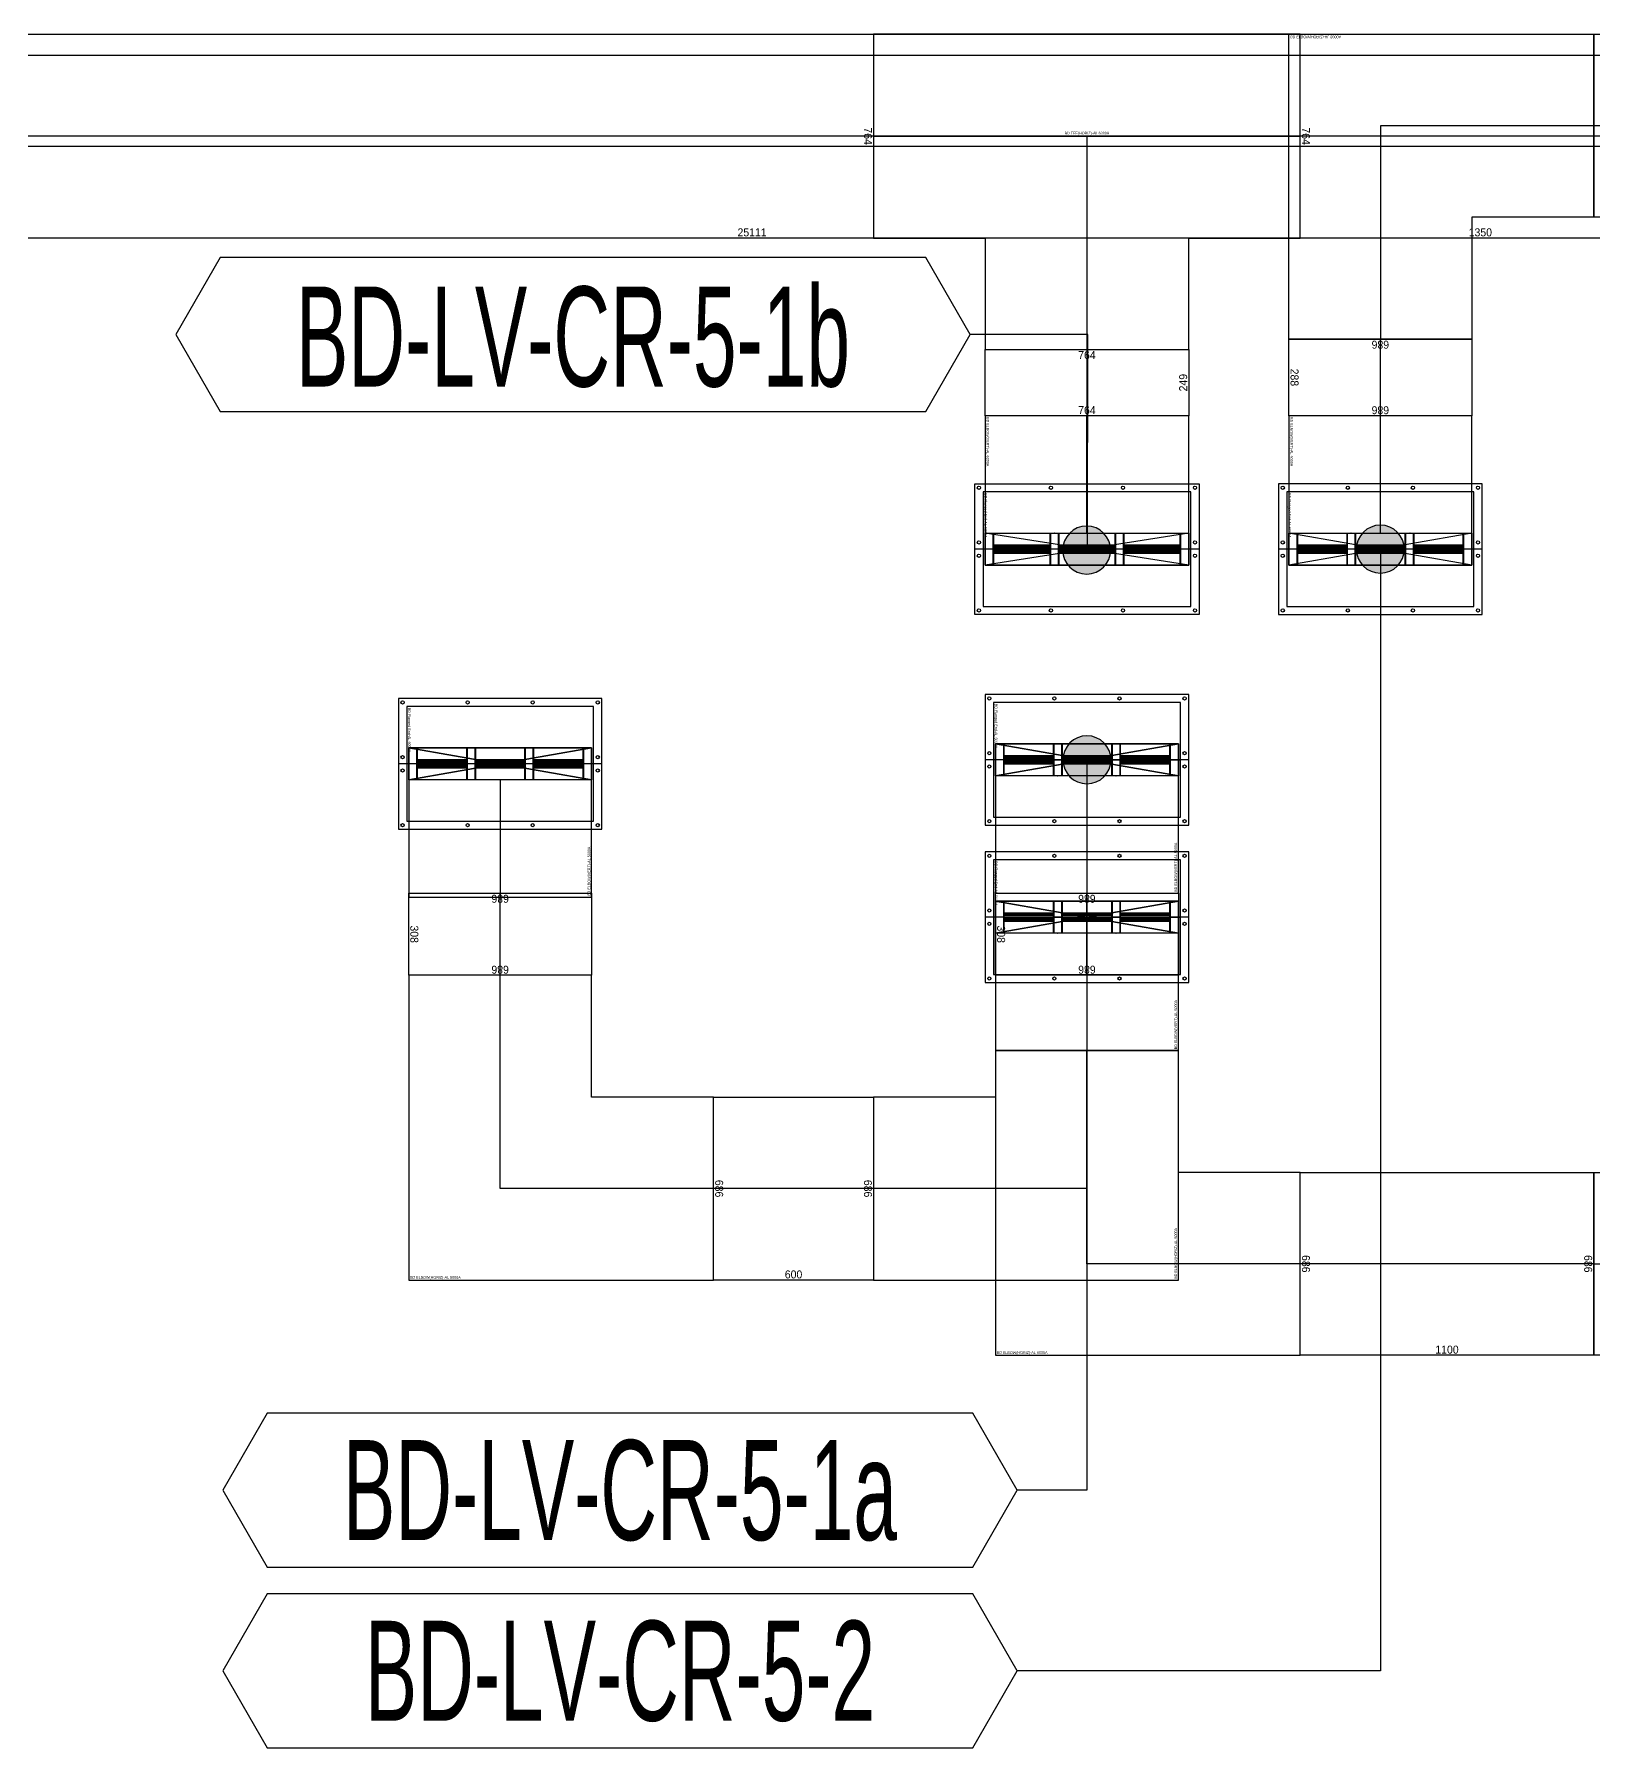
# Model space of a CAD drawing. Header units: millimetres. Extents: x 28486 to 374549, y -351975 to 868946.
# Drawn here: x 295953 to 301800, y 741660 to 748086 of the extents above; entities that cross this region are included whole.
import ezdxf
from ezdxf.enums import TextEntityAlignment as Align

# ---------------------------------------------------------------- set-up
doc = ezdxf.new("R2010")
doc.units = ezdxf.units.MM
doc.header["$LTSCALE"] = 150
doc.layers.get('Defpoints').update_dxf_attribs({"color": 150})
for name, color, linetype in [('-----27 Bus Duct_LV_380-220V', 200, 'Continuous'), ('-----27 Bus Duct_LV_380-220V_LOAD BANK', 7, 'Continuous'), ('-----27 Bus Duct_LV_380-220V_UT', 41, 'Continuous'), ('-----27 Bus Duct_LV_380-220V_UT B', 71, 'Continuous'), ('-----29 주기', 1, 'Continuous'), ('-----30 Text', 2, 'Continuous'), ('-----99 Cable Schedule', 2, 'Continuous')]:
    doc.layers.add(name, color=color, linetype=linetype)
doc.styles.add('ELEC', font='')
doc.styles.get("Standard").update_dxf_attribs({"font": ''})
doc.styles.get('ELEC').set_extended_font_data('Dotum')
doc.styles.get('Standard').set_extended_font_data('Dotum')
doc.dimstyles.new('전기통신참고용-치수', dxfattribs={"dimscale": 15, "dimtxt": 2, "dimasz": 0, "dimexe": 0, "dimexo": 0, "dimgap": 0.4, "dimtad": 4, "dimdec": 0, "dimzin": 0, "dimdsep": 46, "dimtxsty": 'Standard', "dimblk": 'NONE', "dimcen": 0, "dimse1": 1, "dimse2": 1, "dimsd1": 1, "dimsd2": 1, "dimclrd": 8, "dimclre": 8, "dimclrt": 8, "dimadec": 0, "dimazin": 0, "dimtfac": 1, "dimtdec": 0, "dimtix": 1, "dimtmove": 2, "dimatfit": 0, "dimldrblk": 'NONE', "dimfxl": 2, "dimtolj": 1, "dimtzin": 0, "dimarcsym": 0})

# ---------------------------------------------------------------- blocks, each defined once
blk = doc.blocks.new('*U2121')
at = {"color": 1}
blk.add_line((382, 28033.4), (382, 8483.4), dxfattribs=at)
at = {"color": 0}
blk.add_lwpolyline([(764, 8483.4), (0, 8483.4), (0, 28033.4), (764, 28033.4)], close=True, dxfattribs=at)
blk = doc.blocks.new('*D2079')
at = {"layer": 'Defpoints', "color": 0, "transparency": 16777216}
for p in [(0, 32405.5), (764, 32405.5), (764, 32405.5), (686, 8011), (686, 8011), (686, -17100)]:
    blk.add_point(p, dxfattribs=at)
at = {"color": 0, "transparency": 16777216, "insert": (382, 32384.5), "char_height": 30, "attachment_point": 5}
blk.add_mtext('\\A1;{\\C0;764}', dxfattribs=at)
at = {"color": 0, "transparency": 16777216, "insert": (665, -4544.5), "char_height": 30, "attachment_point": 5, "rotation": 90}
blk.add_mtext('\\A1;{\\C0;25111}', dxfattribs=at)
blk = doc.blocks.new('_None')
blk = doc.blocks.new('*U5')
at = {"color": 0}
blk.add_line((0, 420.5), (0, -420.5), dxfattribs=at)
at = {"color": 1}
for p, q in [((60, 382), (-60, -382)), ((-60, 382), (60, -382))]:
    blk.add_line(p, q, dxfattribs=at)
at = {"color": 0}
for points in [[(245, -420.5), (-245, -420.5), (-245, 420.5), (245, 420.5)], [(-215, -389.5), (215, -389.5), (215, 389.5), (-215, 389.5)]]:
    blk.add_lwpolyline(points, close=True, dxfattribs=at)
at = {"color": 1}
blk.add_lwpolyline([(60, -382), (-60, -382), (-60, 382), (60, 382)], close=True, dxfattribs=at)
for points in [[(-60, 136, -0.4142136), (-58, 138), (-17.2, 138, 0.4142136), (-16.2, 139), (-16.2, 349, 0.4142136), (-17.2, 350), (-58, 350, -0.4142136), (-60, 352), (-60, 382, -0.4142136), (-59, 381), (-59, 352, 0.4142136), (-58, 351), (58, 351, 0.4142136), (59, 352), (59, 381, -0.4142136), (60, 382), (60, 352, -0.4142136), (58, 350), (17.2, 350, 0.4142136), (16.2, 349), (16.2, 139, 0.4142136), (17.2, 138), (58, 138, -0.4142136), (60, 136), (60, 124, -0.4142136), (59, 125), (59, 136, 0.4142136), (58, 137), (-58, 137, 0.4142136), (-59, 136), (-59, 125, -0.4142136), (-60, 124), (-60, 124), (-60, 124), (-60, 124)], [(-15.2, 139), (-15.2, 349, -0.4142136), (-14.2, 350), (14.2, 350, -0.4142136), (15.2, 349), (15.2, 139, -0.4142136), (14.2, 138), (-14.2, 138, -0.4142136)], [(-14.2, 140), (-14.2, 348, -0.4142136), (-13.2, 349), (-8.85, 349, -0.4142136), (-7.85, 348), (-7.85, 140, -0.4142136), (-8.85, 139), (-13.2, 139, -0.4142136)], [(-6.85, 140), (-6.85, 348, -0.4142136), (-5.85, 349), (-1.5, 349, -0.4142136), (-0.5, 348), (-0.5, 140, -0.4142136), (-1.5, 139), (-5.85, 139, -0.4142136)], [(0.5, 140), (0.5, 348, -0.4142136), (1.5, 349), (5.85, 349, -0.4142136), (6.85, 348), (6.85, 140, -0.4142136), (5.85, 139), (1.5, 139, -0.4142136)], [(7.85, 140), (7.85, 348, -0.4142136), (8.85, 349), (13.2, 349, -0.4142136), (14.2, 348), (14.2, 140, -0.4142136), (13.2, 139), (8.85, 139, -0.4142136)], [(-60, -108, -0.4142136), (-58, -106), (-17.2, -106, 0.4142136), (-16.2, -105), (-16.2, 105, 0.4142136), (-17.2, 106), (-58, 106, -0.4142136), (-60, 108), (-60, 122, -0.4142136), (-59, 121), (-59, 108, 0.4142136), (-58, 107), (58, 107, 0.4142136), (59, 108), (59, 121, -0.4142136), (60, 122), (60, 108, -0.4142136), (58, 106), (17.2, 106, 0.4142136), (16.2, 105), (16.2, -105, 0.4142136), (17.2, -106), (58, -106, -0.4142136), (60, -108), (60, -121, -0.4142136), (59, -120), (59, -108, 0.4142136), (58, -107), (-58, -107, 0.4142136), (-59, -108), (-59, -120, -0.4142136), (-60, -121), (-60, -121), (-60, -121), (-60, -121)], [(-15.2, -105), (-15.2, 105, -0.4142136), (-14.2, 106), (14.2, 106, -0.4142136), (15.2, 105), (15.2, -105, -0.4142136), (14.2, -106), (-14.2, -106, -0.4142136)], [(-14.2, -104), (-14.2, 104, -0.4142136), (-13.2, 105), (-8.85, 105, -0.4142136), (-7.85, 104), (-7.85, -104, -0.4142136), (-8.85, -105), (-13.2, -105, -0.4142136)], [(-6.85, -104), (-6.85, 104, -0.4142136), (-5.85, 105), (-1.5, 105, -0.4142136), (-0.5, 104), (-0.5, -104, -0.4142136), (-1.5, -105), (-5.85, -105, -0.4142136)], [(0.5, -104), (0.5, 104, -0.4142136), (1.5, 105), (5.85, 105, -0.4142136), (6.85, 104), (6.85, -104, -0.4142136), (5.85, -105), (1.5, -105, -0.4142136)], [(7.85, -104), (7.85, 104, -0.4142136), (8.85, 105), (13.2, 105, -0.4142136), (14.2, 104), (14.2, -104, -0.4142136), (13.2, -105), (8.85, -105, -0.4142136)], [(-60, -352, -0.4142136), (-58, -350), (-17.2, -350, 0.4142136), (-16.2, -349), (-16.2, -139, 0.4142136), (-17.2, -138), (-58, -138, -0.4142136), (-60, -136), (-60, -123, -0.4142136), (-59, -124), (-59, -136, 0.4142136), (-58, -137), (58, -137, 0.4142136), (59, -136), (59, -124, -0.4142136), (60, -123), (60, -136, -0.4142136), (58, -138), (17.2, -138, 0.4142136), (16.2, -139), (16.2, -349, 0.4142136), (17.2, -350), (58, -350, -0.4142136), (60, -352), (60, -382, -0.4142136), (59, -381), (59, -352, 0.4142136), (58, -351), (-58, -351, 0.4142136), (-59, -352), (-59, -381, -0.4142136), (-60, -382), (-60, -382), (-60, -382), (-60, -382)], [(-15.2, -349), (-15.2, -139, -0.4142136), (-14.2, -138), (14.2, -138, -0.4142136), (15.2, -139), (15.2, -349, -0.4142136), (14.2, -350), (-14.2, -350, -0.4142136)], [(-14.2, -348), (-14.2, -140, -0.4142136), (-13.2, -139), (-8.85, -139, -0.4142136), (-7.85, -140), (-7.85, -348, -0.4142136), (-8.85, -349), (-13.2, -349, -0.4142136)], [(-6.85, -348), (-6.85, -140, -0.4142136), (-5.85, -139), (-1.5, -139, -0.4142136), (-0.5, -140), (-0.5, -348, -0.4142136), (-1.5, -349), (-5.85, -349, -0.4142136)], [(0.5, -348), (0.5, -140, -0.4142136), (1.5, -139), (5.85, -139, -0.4142136), (6.85, -140), (6.85, -348, -0.4142136), (5.85, -349), (1.5, -349, -0.4142136)], [(7.85, -348), (7.85, -140, -0.4142136), (8.85, -139), (13.2, -139, -0.4142136), (14.2, -140), (14.2, -348, -0.4142136), (13.2, -349), (8.85, -349, -0.4142136)]]:
    blk.add_lwpolyline(points, format="xyb", close=True, dxfattribs=at)
at = {"color": 0}
for centre in [(-230, 405), (-25, 405), (25, 405), (230, 405), (-230, 135), (230, 135), (-230, -135), (230, -135), (-230, -405), (-25, -405), (25, -405), (230, -405)]:
    blk.add_circle(centre, 6, dxfattribs=at)
at = {"color": 0, "style": 'ELEC'}
blk.add_text('BD Flanged End-AL 6300A', height=10, dxfattribs=at).set_placement((-210, -379.5), align=Align.MIDDLE_LEFT)
blk = doc.blocks.new('*U7')
at = {"color": 1}
for p, q in [((340, 382), (220, -382)), ((220, 382), (340, -382))]:
    blk.add_line(p, q, dxfattribs=at)
at = {"color": 0}
blk.add_lwpolyline([(-220, -382), (220, -382), (220, 382), (-220, 382)], close=True, dxfattribs=at)
blk.add_lwpolyline([(220, -382), (340, -382), (340, 382), (220, 382)], dxfattribs=at)
at = {"color": 1}
for points in [[(220, 136, -0.4142136), (222, 138), (262.8, 138, 0.4142136), (263.8, 139), (263.8, 349, 0.4142136), (262.8, 350), (222, 350, -0.4142136), (220, 352), (220, 382, -0.4142136), (221, 381), (221, 352, 0.4142136), (222, 351), (338, 351, 0.4142136), (339, 352), (339, 381, -0.4142136), (340, 382), (340, 352, -0.4142136), (338, 350), (297.2, 350, 0.4142136), (296.2, 349), (296.2, 139, 0.4142136), (297.2, 138), (338, 138, -0.4142136), (340, 136), (340, 124, -0.4142136), (339, 125), (339, 136, 0.4142136), (338, 137), (222, 137, 0.4142136), (221, 136), (221, 125, -0.4142136), (220, 124), (220, 124), (220, 124), (220, 124)], [(264.8, 139), (264.8, 349, -0.4142136), (265.8, 350), (294.2, 350, -0.4142136), (295.2, 349), (295.2, 139, -0.4142136), (294.2, 138), (265.8, 138, -0.4142136)], [(265.8, 140), (265.8, 348, -0.4142136), (266.8, 349), (271.15, 349, -0.4142136), (272.15, 348), (272.15, 140, -0.4142136), (271.15, 139), (266.8, 139, -0.4142136)], [(273.15, 140), (273.15, 348, -0.4142136), (274.15, 349), (278.5, 349, -0.4142136), (279.5, 348), (279.5, 140, -0.4142136), (278.5, 139), (274.15, 139, -0.4142136)], [(280.5, 140), (280.5, 348, -0.4142136), (281.5, 349), (285.85, 349, -0.4142136), (286.85, 348), (286.85, 140, -0.4142136), (285.85, 139), (281.5, 139, -0.4142136)], [(287.85, 140), (287.85, 348, -0.4142136), (288.85, 349), (293.2, 349, -0.4142136), (294.2, 348), (294.2, 140, -0.4142136), (293.2, 139), (288.85, 139, -0.4142136)], [(220, -108, -0.4142136), (222, -106), (262.8, -106, 0.4142136), (263.8, -105), (263.8, 105, 0.4142136), (262.8, 106), (222, 106, -0.4142136), (220, 108), (220, 122, -0.4142136), (221, 121), (221, 108, 0.4142136), (222, 107), (338, 107, 0.4142136), (339, 108), (339, 121, -0.4142136), (340, 122), (340, 108, -0.4142136), (338, 106), (297.2, 106, 0.4142136), (296.2, 105), (296.2, -105, 0.4142136), (297.2, -106), (338, -106, -0.4142136), (340, -108), (340, -121, -0.4142136), (339, -120), (339, -108, 0.4142136), (338, -107), (222, -107, 0.4142136), (221, -108), (221, -120, -0.4142136), (220, -121), (220, -121), (220, -121), (220, -121)], [(264.8, -105), (264.8, 105, -0.4142136), (265.8, 106), (294.2, 106, -0.4142136), (295.2, 105), (295.2, -105, -0.4142136), (294.2, -106), (265.8, -106, -0.4142136)], [(265.8, -104), (265.8, 104, -0.4142136), (266.8, 105), (271.15, 105, -0.4142136), (272.15, 104), (272.15, -104, -0.4142136), (271.15, -105), (266.8, -105, -0.4142136)], [(273.15, -104), (273.15, 104, -0.4142136), (274.15, 105), (278.5, 105, -0.4142136), (279.5, 104), (279.5, -104, -0.4142136), (278.5, -105), (274.15, -105, -0.4142136)], [(280.5, -104), (280.5, 104, -0.4142136), (281.5, 105), (285.85, 105, -0.4142136), (286.85, 104), (286.85, -104, -0.4142136), (285.85, -105), (281.5, -105, -0.4142136)], [(287.85, -104), (287.85, 104, -0.4142136), (288.85, 105), (293.2, 105, -0.4142136), (294.2, 104), (294.2, -104, -0.4142136), (293.2, -105), (288.85, -105, -0.4142136)], [(220, -352, -0.4142136), (222, -350), (262.8, -350, 0.4142136), (263.8, -349), (263.8, -139, 0.4142136), (262.8, -138), (222, -138, -0.4142136), (220, -136), (220, -123, -0.4142136), (221, -124), (221, -136, 0.4142136), (222, -137), (338, -137, 0.4142136), (339, -136), (339, -124, -0.4142136), (340, -123), (340, -136, -0.4142136), (338, -138), (297.2, -138, 0.4142136), (296.2, -139), (296.2, -349, 0.4142136), (297.2, -350), (338, -350, -0.4142136), (340, -352), (340, -382, -0.4142136), (339, -381), (339, -352, 0.4142136), (338, -351), (222, -351, 0.4142136), (221, -352), (221, -381, -0.4142136), (220, -382), (220, -382), (220, -382), (220, -382)], [(264.8, -349), (264.8, -139, -0.4142136), (265.8, -138), (294.2, -138, -0.4142136), (295.2, -139), (295.2, -349, -0.4142136), (294.2, -350), (265.8, -350, -0.4142136)], [(265.8, -348), (265.8, -140, -0.4142136), (266.8, -139), (271.15, -139, -0.4142136), (272.15, -140), (272.15, -348, -0.4142136), (271.15, -349), (266.8, -349, -0.4142136)], [(273.15, -348), (273.15, -140, -0.4142136), (274.15, -139), (278.5, -139, -0.4142136), (279.5, -140), (279.5, -348, -0.4142136), (278.5, -349), (274.15, -349, -0.4142136)], [(280.5, -348), (280.5, -140, -0.4142136), (281.5, -139), (285.85, -139, -0.4142136), (286.85, -140), (286.85, -348, -0.4142136), (285.85, -349), (281.5, -349, -0.4142136)], [(287.85, -348), (287.85, -140, -0.4142136), (288.85, -139), (293.2, -139, -0.4142136), (294.2, -140), (294.2, -348, -0.4142136), (293.2, -349), (288.85, -349, -0.4142136)]]:
    blk.add_lwpolyline(points, format="xyb", close=True, dxfattribs=at)
blk.add_lwpolyline([(220, 0), (-220, 0)], dxfattribs=at)
at = {"color": 0, "style": 'ELEC'}
blk.add_text('BD ELBOW(VERT)-AL 6300A', height=10, dxfattribs=at).set_placement((-215, -372), align=Align.MIDDLE_LEFT)
blk = doc.blocks.new('*D752')
at = {"layer": 'Defpoints', "color": 0, "transparency": 16777216}
for p in [(0, 6035.5), (764, 6035.5), (764, 6035.5)]:
    blk.add_point(p, dxfattribs=at)
at = {"color": 0, "transparency": 16777216, "insert": (382, 6014.5), "char_height": 30, "attachment_point": 5}
blk.add_mtext('\\A1;{\\C0;764}', dxfattribs=at)
blk = doc.blocks.new('*D753')
at = {"layer": 'Defpoints', "color": 0, "transparency": 16777216}
for p in [(764, 6035.5), (764, 6035.5), (764, 4685.5)]:
    blk.add_point(p, dxfattribs=at)
at = {"color": 0, "transparency": 16777216, "insert": (743, 5360.5), "char_height": 30, "attachment_point": 5, "rotation": 90}
blk.add_mtext('\\A1;{\\C0;1350}', dxfattribs=at)
blk = doc.blocks.new('*D754')
at = {"layer": 'Defpoints', "color": 0, "transparency": 16777216}
for p in [(0, 4685.5), (764, 4685.5), (764, 4685.5)]:
    blk.add_point(p, dxfattribs=at)
at = {"color": 0, "transparency": 16777216, "insert": (382, 4706.5), "char_height": 30, "attachment_point": 5}
blk.add_mtext('\\A1;{\\C0;764}', dxfattribs=at)
blk = doc.blocks.new('A$C9a0ab699')
h = blk.add_hatch(color=0)
edge = h.paths.add_edge_path()
edge.add_arc((0, 0), 64, 720, 1080, ccw=False)
at = {"color": 0}
blk.add_circle((0, 0), 64, dxfattribs=at)
blk = doc.blocks.new('*U21')
at = {"color": 0}
blk.add_lwpolyline([(-800, -382), (-382, -382), (-382, -800), (382, -800), (382, -382), (800, -382), (800, 382), (-800, 382)], close=True, dxfattribs=at)
at = {"color": 1}
for points in [[(-800, 0), (800, 0)], [(0, 0), (0, -800)]]:
    blk.add_lwpolyline(points, dxfattribs=at)
at = {"color": 0, "style": 'ELEC'}
blk.add_text('BD TEE(HORIZ)-AL 6300A', height=10, dxfattribs=at).set_placement((0, 10), align=Align.MIDDLE)
blk = doc.blocks.new('*D764')
at = {"layer": 'Defpoints', "color": 0, "transparency": 16777216}
for p in [(0, 6035.5), (764, 6035.5), (764, 6035.5)]:
    blk.add_point(p, dxfattribs=at)
at = {"color": 0, "transparency": 16777216, "insert": (382, 6014.5), "char_height": 30, "attachment_point": 5}
blk.add_mtext('\\A1;{\\C0;764}', dxfattribs=at)
blk = doc.blocks.new('*D765')
at = {"layer": 'Defpoints', "color": 0, "transparency": 16777216}
for p in [(764, 6035.5), (764, 6035.5), (764, -864.5)]:
    blk.add_point(p, dxfattribs=at)
at = {"color": 0, "transparency": 16777216, "insert": (743, 2585.5), "char_height": 30, "attachment_point": 5, "rotation": 90}
blk.add_mtext('\\A1;{\\C0;6900}', dxfattribs=at)
blk = doc.blocks.new('*D766')
at = {"layer": 'Defpoints', "color": 0, "transparency": 16777216}
for p in [(0, -864.5), (764, -864.5), (764, -864.5)]:
    blk.add_point(p, dxfattribs=at)
at = {"color": 0, "transparency": 16777216, "insert": (382, -843.5), "char_height": 30, "attachment_point": 5}
blk.add_mtext('\\A1;{\\C0;764}', dxfattribs=at)
blk = doc.blocks.new('*D760')
at = {"layer": 'Defpoints', "color": 0, "transparency": 16777216}
for p in [(0, 9353), (764, 9353), (764, 9353)]:
    blk.add_point(p, dxfattribs=at)
at = {"color": 0, "transparency": 16777216, "insert": (382, 9332), "char_height": 30, "attachment_point": 5}
blk.add_mtext('\\A1;{\\C0;764}', dxfattribs=at)
blk = doc.blocks.new('*D761')
at = {"layer": 'Defpoints', "color": 0, "transparency": 16777216}
for p in [(764, 9353), (764, 9353), (764, 9104.4)]:
    blk.add_point(p, dxfattribs=at)
at = {"color": 0, "transparency": 16777216, "insert": (743, 9228.7), "char_height": 30, "attachment_point": 5, "rotation": 90}
blk.add_mtext('\\A1;{\\C0;249}', dxfattribs=at)
blk = doc.blocks.new('*D762')
at = {"layer": 'Defpoints', "color": 0, "transparency": 16777216}
for p in [(0, 9104.4), (764, 9104.4), (764, 9104.4)]:
    blk.add_point(p, dxfattribs=at)
at = {"color": 0, "transparency": 16777216, "insert": (382, 9125.4), "char_height": 30, "attachment_point": 5}
blk.add_mtext('\\A1;{\\C0;764}', dxfattribs=at)
blk = doc.blocks.new('*U79')
at = {"color": 1}
for p, q in [((60, 343), (-60, -343)), ((-60, 343), (60, -343))]:
    blk.add_line(p, q, dxfattribs=at)
at = {"color": 0}
blk.add_line((0, 381.5), (0, -381.5), dxfattribs=at)
for points in [[(-245, -381.5), (245, -381.5), (245, 381.5), (-245, 381.5)], [(-215, -350.5), (215, -350.5), (215, 350.5), (-215, 350.5)]]:
    blk.add_lwpolyline(points, close=True, dxfattribs=at)
at = {"color": 1}
blk.add_lwpolyline([(60, -343), (-60, -343), (-60, 343), (60, 343)], close=True, dxfattribs=at)
for points in [[(-60, 123, -0.4142136), (-58, 125), (-17.2, 125, 0.4142136), (-16.2, 126), (-16.2, 310, 0.4142136), (-17.2, 311), (-58, 311, -0.4142136), (-60, 313), (-60, 343, -0.4142136), (-59, 342), (-59, 313, 0.4142136), (-58, 312), (58, 312, 0.4142136), (59, 313), (59, 342, -0.4142136), (60, 343), (60, 313, -0.4142136), (58, 311), (17.2, 311, 0.4142136), (16.2, 310), (16.2, 126, 0.4142136), (17.2, 125), (58, 125, -0.4142136), (60, 123), (60, 111, -0.4142136), (59, 112), (59, 123, 0.4142136), (58, 124), (-58, 124, 0.4142136), (-59, 123), (-59, 112, -0.4142136), (-60, 111), (-60, 111), (-60, 111), (-60, 111)], [(-15.2, 126), (-15.2, 310, -0.4142136), (-14.2, 311), (14.2, 311, -0.4142136), (15.2, 310), (15.2, 126, -0.4142136), (14.2, 125), (-14.2, 125, -0.4142136)], [(-14.2, 127), (-14.2, 309, -0.4142136), (-13.2, 310), (-8.85, 310, -0.4142136), (-7.85, 309), (-7.85, 127, -0.4142136), (-8.85, 126), (-13.2, 126, -0.4142136)], [(-6.85, 127), (-6.85, 309, -0.4142136), (-5.85, 310), (-1.5, 310, -0.4142136), (-0.5, 309), (-0.5, 127, -0.4142136), (-1.5, 126), (-5.85, 126, -0.4142136)], [(0.5, 127), (0.5, 309, -0.4142136), (1.5, 310), (5.85, 310, -0.4142136), (6.85, 309), (6.85, 127, -0.4142136), (5.85, 126), (1.5, 126, -0.4142136)], [(7.85, 127), (7.85, 309, -0.4142136), (8.85, 310), (13.2, 310, -0.4142136), (14.2, 309), (14.2, 127, -0.4142136), (13.2, 126), (8.85, 126, -0.4142136)], [(-60, -95, -0.4142136), (-58, -93), (-17.2, -93, 0.4142136), (-16.2, -92), (-16.2, 92, 0.4142136), (-17.2, 93), (-58, 93, -0.4142136), (-60, 95), (-60, 109, -0.4142136), (-59, 108), (-59, 95, 0.4142136), (-58, 94), (58, 94, 0.4142136), (59, 95), (59, 108, -0.4142136), (60, 109), (60, 95, -0.4142136), (58, 93), (17.2, 93, 0.4142136), (16.2, 92), (16.2, -92, 0.4142136), (17.2, -93), (58, -93, -0.4142136), (60, -95), (60, -108, -0.4142136), (59, -107), (59, -95, 0.4142136), (58, -94), (-58, -94, 0.4142136), (-59, -95), (-59, -107, -0.4142136), (-60, -108), (-60, -108), (-60, -108), (-60, -108)], [(-15.2, -92), (-15.2, 92, -0.4142136), (-14.2, 93), (14.2, 93, -0.4142136), (15.2, 92), (15.2, -92, -0.4142136), (14.2, -93), (-14.2, -93, -0.4142136)], [(-14.2, -91), (-14.2, 91, -0.4142136), (-13.2, 92), (-8.85, 92, -0.4142136), (-7.85, 91), (-7.85, -91, -0.4142136), (-8.85, -92), (-13.2, -92, -0.4142136)], [(-6.85, -91), (-6.85, 91, -0.4142136), (-5.85, 92), (-1.5, 92, -0.4142136), (-0.5, 91), (-0.5, -91, -0.4142136), (-1.5, -92), (-5.85, -92, -0.4142136)], [(0.5, -91), (0.5, 91, -0.4142136), (1.5, 92), (5.85, 92, -0.4142136), (6.85, 91), (6.85, -91, -0.4142136), (5.85, -92), (1.5, -92, -0.4142136)], [(7.85, -91), (7.85, 91, -0.4142136), (8.85, 92), (13.2, 92, -0.4142136), (14.2, 91), (14.2, -91, -0.4142136), (13.2, -92), (8.85, -92, -0.4142136)], [(-60, -313, -0.4142136), (-58, -311), (-17.2, -311, 0.4142136), (-16.2, -310), (-16.2, -126, 0.4142136), (-17.2, -125), (-58, -125, -0.4142136), (-60, -123), (-60, -110, -0.4142136), (-59, -111), (-59, -123, 0.4142136), (-58, -124), (58, -124, 0.4142136), (59, -123), (59, -111, -0.4142136), (60, -110), (60, -123, -0.4142136), (58, -125), (17.2, -125, 0.4142136), (16.2, -126), (16.2, -310, 0.4142136), (17.2, -311), (58, -311, -0.4142136), (60, -313), (60, -343, -0.4142136), (59, -342), (59, -313, 0.4142136), (58, -312), (-58, -312, 0.4142136), (-59, -313), (-59, -342, -0.4142136), (-60, -343), (-60, -343), (-60, -343), (-60, -343)], [(-15.2, -310), (-15.2, -126, -0.4142136), (-14.2, -125), (14.2, -125, -0.4142136), (15.2, -126), (15.2, -310, -0.4142136), (14.2, -311), (-14.2, -311, -0.4142136)], [(-14.2, -309), (-14.2, -127, -0.4142136), (-13.2, -126), (-8.85, -126, -0.4142136), (-7.85, -127), (-7.85, -309, -0.4142136), (-8.85, -310), (-13.2, -310, -0.4142136)], [(-6.85, -309), (-6.85, -127, -0.4142136), (-5.85, -126), (-1.5, -126, -0.4142136), (-0.5, -127), (-0.5, -309, -0.4142136), (-1.5, -310), (-5.85, -310, -0.4142136)], [(0.5, -309), (0.5, -127, -0.4142136), (1.5, -126), (5.85, -126, -0.4142136), (6.85, -127), (6.85, -309, -0.4142136), (5.85, -310), (1.5, -310, -0.4142136)], [(7.85, -309), (7.85, -127, -0.4142136), (8.85, -126), (13.2, -126, -0.4142136), (14.2, -127), (14.2, -309, -0.4142136), (13.2, -310), (8.85, -310, -0.4142136)]]:
    blk.add_lwpolyline(points, format="xyb", close=True, dxfattribs=at)
at = {"color": 0}
for centre in [(-230, 366), (-25, 366), (25, 366), (230, 366), (-230, 122), (230, 122), (-230, -122), (230, -122), (-230, -366), (-25, -366), (25, -366), (230, -366)]:
    blk.add_circle(centre, 6, dxfattribs=at)
at = {"color": 0, "style": 'ELEC'}
blk.add_text('BD Flanged End-AL 5000A', height=10, dxfattribs=at).set_placement((-210, -340.5), align=Align.MIDDLE_LEFT)
blk = doc.blocks.new('*U69')
at = {"color": 1}
for p, q in [((340, 343), (220, -343)), ((220, 343), (340, -343))]:
    blk.add_line(p, q, dxfattribs=at)
at = {"color": 0}
blk.add_lwpolyline([(-220, -343), (220, -343), (220, 343), (-220, 343)], close=True, dxfattribs=at)
blk.add_lwpolyline([(220, -343), (340, -343), (340, 343), (220, 343)], dxfattribs=at)
at = {"color": 1}
for points in [[(220, 123, -0.4142136), (222, 125), (262.8, 125, 0.4142136), (263.8, 126), (263.8, 310, 0.4142136), (262.8, 311), (222, 311, -0.4142136), (220, 313), (220, 343, -0.4142136), (221, 342), (221, 313, 0.4142136), (222, 312), (338, 312, 0.4142136), (339, 313), (339, 342, -0.4142136), (340, 343), (340, 313, -0.4142136), (338, 311), (297.2, 311, 0.4142136), (296.2, 310), (296.2, 126, 0.4142136), (297.2, 125), (338, 125, -0.4142136), (340, 123), (340, 111, -0.4142136), (339, 112), (339, 123, 0.4142136), (338, 124), (222, 124, 0.4142136), (221, 123), (221, 112, -0.4142136), (220, 111), (220, 111), (220, 111), (220, 111)], [(264.8, 126), (264.8, 310, -0.4142136), (265.8, 311), (294.2, 311, -0.4142136), (295.2, 310), (295.2, 126, -0.4142136), (294.2, 125), (265.8, 125, -0.4142136)], [(265.8, 127), (265.8, 309, -0.4142136), (266.8, 310), (271.15, 310, -0.4142136), (272.15, 309), (272.15, 127, -0.4142136), (271.15, 126), (266.8, 126, -0.4142136)], [(273.15, 127), (273.15, 309, -0.4142136), (274.15, 310), (278.5, 310, -0.4142136), (279.5, 309), (279.5, 127, -0.4142136), (278.5, 126), (274.15, 126, -0.4142136)], [(280.5, 127), (280.5, 309, -0.4142136), (281.5, 310), (285.85, 310, -0.4142136), (286.85, 309), (286.85, 127, -0.4142136), (285.85, 126), (281.5, 126, -0.4142136)], [(287.85, 127), (287.85, 309, -0.4142136), (288.85, 310), (293.2, 310, -0.4142136), (294.2, 309), (294.2, 127, -0.4142136), (293.2, 126), (288.85, 126, -0.4142136)], [(220, -95, -0.4142136), (222, -93), (262.8, -93, 0.4142136), (263.8, -92), (263.8, 92, 0.4142136), (262.8, 93), (222, 93, -0.4142136), (220, 95), (220, 109, -0.4142136), (221, 108), (221, 95, 0.4142136), (222, 94), (338, 94, 0.4142136), (339, 95), (339, 108, -0.4142136), (340, 109), (340, 95, -0.4142136), (338, 93), (297.2, 93, 0.4142136), (296.2, 92), (296.2, -92, 0.4142136), (297.2, -93), (338, -93, -0.4142136), (340, -95), (340, -108, -0.4142136), (339, -107), (339, -95, 0.4142136), (338, -94), (222, -94, 0.4142136), (221, -95), (221, -107, -0.4142136), (220, -108), (220, -108), (220, -108), (220, -108)], [(264.8, -92), (264.8, 92, -0.4142136), (265.8, 93), (294.2, 93, -0.4142136), (295.2, 92), (295.2, -92, -0.4142136), (294.2, -93), (265.8, -93, -0.4142136)], [(265.8, -91), (265.8, 91, -0.4142136), (266.8, 92), (271.15, 92, -0.4142136), (272.15, 91), (272.15, -91, -0.4142136), (271.15, -92), (266.8, -92, -0.4142136)], [(273.15, -91), (273.15, 91, -0.4142136), (274.15, 92), (278.5, 92, -0.4142136), (279.5, 91), (279.5, -91, -0.4142136), (278.5, -92), (274.15, -92, -0.4142136)], [(280.5, -91), (280.5, 91, -0.4142136), (281.5, 92), (285.85, 92, -0.4142136), (286.85, 91), (286.85, -91, -0.4142136), (285.85, -92), (281.5, -92, -0.4142136)], [(287.85, -91), (287.85, 91, -0.4142136), (288.85, 92), (293.2, 92, -0.4142136), (294.2, 91), (294.2, -91, -0.4142136), (293.2, -92), (288.85, -92, -0.4142136)], [(220, -313, -0.4142136), (222, -311), (262.8, -311, 0.4142136), (263.8, -310), (263.8, -126, 0.4142136), (262.8, -125), (222, -125, -0.4142136), (220, -123), (220, -110, -0.4142136), (221, -111), (221, -123, 0.4142136), (222, -124), (338, -124, 0.4142136), (339, -123), (339, -111, -0.4142136), (340, -110), (340, -123, -0.4142136), (338, -125), (297.2, -125, 0.4142136), (296.2, -126), (296.2, -310, 0.4142136), (297.2, -311), (338, -311, -0.4142136), (340, -313), (340, -343, -0.4142136), (339, -342), (339, -313, 0.4142136), (338, -312), (222, -312, 0.4142136), (221, -313), (221, -342, -0.4142136), (220, -343), (220, -343), (220, -343), (220, -343)], [(264.8, -310), (264.8, -126, -0.4142136), (265.8, -125), (294.2, -125, -0.4142136), (295.2, -126), (295.2, -310, -0.4142136), (294.2, -311), (265.8, -311, -0.4142136)], [(265.8, -309), (265.8, -127, -0.4142136), (266.8, -126), (271.15, -126, -0.4142136), (272.15, -127), (272.15, -309, -0.4142136), (271.15, -310), (266.8, -310, -0.4142136)], [(273.15, -309), (273.15, -127, -0.4142136), (274.15, -126), (278.5, -126, -0.4142136), (279.5, -127), (279.5, -309, -0.4142136), (278.5, -310), (274.15, -310, -0.4142136)], [(280.5, -309), (280.5, -127, -0.4142136), (281.5, -126), (285.85, -126, -0.4142136), (286.85, -127), (286.85, -309, -0.4142136), (285.85, -310), (281.5, -310, -0.4142136)], [(287.85, -309), (287.85, -127, -0.4142136), (288.85, -126), (293.2, -126, -0.4142136), (294.2, -127), (294.2, -309, -0.4142136), (293.2, -310), (288.85, -310, -0.4142136)]]:
    blk.add_lwpolyline(points, format="xyb", close=True, dxfattribs=at)
blk.add_lwpolyline([(220, 0), (-220, 0)], dxfattribs=at)
at = {"color": 0, "style": 'ELEC'}
blk.add_text('BD ELBOW(VERT)-AL 5000A', height=10, dxfattribs=at).set_placement((-215, -333), align=Align.MIDDLE_LEFT)
blk = doc.blocks.new('*U74')
at = {"color": 0}
blk.add_lwpolyline([(-343, -343), (800, -343), (800, 343), (343, 343), (343, 800), (-343, 800)], close=True, dxfattribs=at)
at = {"color": 1}
blk.add_lwpolyline([(800, 0), (0, 0), (0, 800)], dxfattribs=at)
at = {"color": 0, "style": 'ELEC'}
blk.add_text('BD ELBOW(HORIZ)-AL 5000A', height=10, dxfattribs=at).set_placement((-338, -333), align=Align.MIDDLE_LEFT)
blk = doc.blocks.new('*D948')
at = {"layer": 'Defpoints', "color": 0, "transparency": 16777216}
for p in [(0, 4200), (686, 4200), (686, 4200)]:
    blk.add_point(p, dxfattribs=at)
at = {"color": 0, "transparency": 16777216, "insert": (343, 4179), "char_height": 30, "attachment_point": 5}
blk.add_mtext('\\A1;{\\C0;686}', dxfattribs=at)
blk = doc.blocks.new('*D949')
at = {"layer": 'Defpoints', "color": 0, "transparency": 16777216}
for p in [(686, 4200), (686, 4200), (686, 3600)]:
    blk.add_point(p, dxfattribs=at)
at = {"color": 0, "transparency": 16777216, "insert": (665, 3900), "char_height": 30, "attachment_point": 5, "rotation": 90}
blk.add_mtext('\\A1;{\\C0;600}', dxfattribs=at)
blk = doc.blocks.new('*D950')
at = {"layer": 'Defpoints', "color": 0, "transparency": 16777216}
for p in [(0, 3600), (686, 3600), (686, 3600)]:
    blk.add_point(p, dxfattribs=at)
at = {"color": 0, "transparency": 16777216, "insert": (343, 3621), "char_height": 30, "attachment_point": 5}
blk.add_mtext('\\A1;{\\C0;686}', dxfattribs=at)
blk = doc.blocks.new('*D924')
at = {"layer": 'Defpoints', "color": 0, "transparency": 16777216}
for p in [(0, 3908), (686, 3908), (686, 3908)]:
    blk.add_point(p, dxfattribs=at)
at = {"color": 0, "transparency": 16777216, "insert": (343, 3887), "char_height": 30, "attachment_point": 5}
blk.add_mtext('\\A1;{\\C0;686}', dxfattribs=at)
blk = doc.blocks.new('*D925')
at = {"layer": 'Defpoints', "color": 0, "transparency": 16777216}
for p in [(686, 3908), (686, 3908), (686, 3600)]:
    blk.add_point(p, dxfattribs=at)
at = {"color": 0, "transparency": 16777216, "insert": (665, 3754), "char_height": 30, "attachment_point": 5, "rotation": 90}
blk.add_mtext('\\A1;{\\C0;308}', dxfattribs=at)
blk = doc.blocks.new('*D926')
at = {"layer": 'Defpoints', "color": 0, "transparency": 16777216}
for p in [(0, 3600), (686, 3600), (686, 3600)]:
    blk.add_point(p, dxfattribs=at)
at = {"color": 0, "transparency": 16777216, "insert": (343, 3621), "char_height": 30, "attachment_point": 5}
blk.add_mtext('\\A1;{\\C0;686}', dxfattribs=at)
blk = doc.blocks.new('*D952')
at = {"layer": 'Defpoints', "color": 0, "transparency": 16777216}
for p in [(0, 4700.1), (686, 4700.1), (686, 4700.1)]:
    blk.add_point(p, dxfattribs=at)
at = {"color": 0, "transparency": 16777216, "insert": (343, 4679.1), "char_height": 30, "attachment_point": 5}
blk.add_mtext('\\A1;{\\C0;686}', dxfattribs=at)
blk = doc.blocks.new('*D953')
at = {"layer": 'Defpoints', "color": 0, "transparency": 16777216}
for p in [(686, 4700.1), (686, 4700.1), (686, 3600)]:
    blk.add_point(p, dxfattribs=at)
at = {"color": 0, "transparency": 16777216, "insert": (665, 4150), "char_height": 30, "attachment_point": 5, "rotation": 90}
blk.add_mtext('\\A1;{\\C0;1100}', dxfattribs=at)
blk = doc.blocks.new('*D954')
at = {"layer": 'Defpoints', "color": 0, "transparency": 16777216}
for p in [(0, 3600), (686, 3600), (686, 3600)]:
    blk.add_point(p, dxfattribs=at)
at = {"color": 0, "transparency": 16777216, "insert": (343, 3621), "char_height": 30, "attachment_point": 5}
blk.add_mtext('\\A1;{\\C0;686}', dxfattribs=at)
blk = doc.blocks.new('*D960')
at = {"layer": 'Defpoints', "color": 0, "transparency": 16777216}
for p in [(0, 2320.1), (686, 2320.1), (686, 2320.1)]:
    blk.add_point(p, dxfattribs=at)
at = {"color": 0, "transparency": 16777216, "insert": (343, 2299.1), "char_height": 30, "attachment_point": 5}
blk.add_mtext('\\A1;{\\C0;686}', dxfattribs=at)
blk = doc.blocks.new('*D961')
at = {"layer": 'Defpoints', "color": 0, "transparency": 16777216}
for p in [(686, 2320.1), (686, 2320.1), (686, 2032.4)]:
    blk.add_point(p, dxfattribs=at)
at = {"color": 0, "transparency": 16777216, "insert": (665, 2176.2), "char_height": 30, "attachment_point": 5, "rotation": 90}
blk.add_mtext('\\A1;{\\C0;288}', dxfattribs=at)
blk = doc.blocks.new('*D962')
at = {"layer": 'Defpoints', "color": 0, "transparency": 16777216}
for p in [(0, 2032.4), (686, 2032.4), (686, 2032.4)]:
    blk.add_point(p, dxfattribs=at)
at = {"color": 0, "transparency": 16777216, "insert": (343, 2053.4), "char_height": 30, "attachment_point": 5}
blk.add_mtext('\\A1;{\\C0;686}', dxfattribs=at)
blk = doc.blocks.new('*U2077')
at = {"color": 1}
blk.add_line((343, 8011), (343, -17100), dxfattribs=at)
at = {"color": 0}
blk.add_lwpolyline([(686, -17100), (0, -17100), (0, 8011), (686, 8011)], close=True, dxfattribs=at)
dim = blk.add_linear_dim(base=(686, 8011), p1=(686, -17100), p2=(686, 8011), angle=90, text='{\\C0;<>}', dimstyle='전기통신참고용-치수', override={"dimtad": 1, "dimtxsty": 'Standard', "dimclrd": 0, "dimclre": 0, "dimclrt": 0}, dxfattribs=at)
dim.commit()
dim.dimension.update_dxf_attribs({"geometry": '*D2079', "text_midpoint": (665, -4544.5)})
blk = doc.blocks.new('*U751')
at = {"color": 1}
blk.add_line((382, 6035.5), (382, 4685.5), dxfattribs=at)
at = {"color": 0}
blk.add_lwpolyline([(764, 4685.5), (0, 4685.5), (0, 6035.5), (764, 6035.5)], close=True, dxfattribs=at)
for base, p1, p2, override, picture, middle in [((764, 6035.5), (0, 6035.5), (764, 6035.5), {"dimtxsty": 'Standard', "dimclrd": 0, "dimclre": 0, "dimclrt": 0}, '*D752', (382, 6014.5)), ((764, 4685.5), (0, 4685.5), (764, 4685.5), {"dimtad": 1, "dimtxsty": 'Standard', "dimclrd": 0, "dimclre": 0, "dimclrt": 0}, '*D754', (382, 4706.5))]:
    dim = blk.add_linear_dim(base=base, p1=p1, p2=p2, text='{\\C0;<>}', dimstyle='전기통신참고용-치수', override=override, dxfattribs=at)
    dim.commit()
    dim.dimension.update_dxf_attribs({"geometry": picture, "text_midpoint": middle})
dim = blk.add_linear_dim(base=(764, 6035.5), p1=(764, 4685.5), p2=(764, 6035.5), angle=90, text='{\\C0;<>}', dimstyle='전기통신참고용-치수', override={"dimtad": 1, "dimtxsty": 'Standard', "dimclrd": 0, "dimclre": 0, "dimclrt": 0}, dxfattribs=at)
dim.commit()
dim.dimension.update_dxf_attribs({"geometry": '*D753', "text_midpoint": (743, 5360.5)})
blk = doc.blocks.new('*U763')
at = {"color": 1}
blk.add_line((382, 6035.5), (382, -864.5), dxfattribs=at)
at = {"color": 0}
blk.add_lwpolyline([(764, -864.5), (0, -864.5), (0, 6035.5), (764, 6035.5)], close=True, dxfattribs=at)
for base, p1, p2, override, picture, middle in [((764, 6035.5), (0, 6035.5), (764, 6035.5), {"dimtxsty": 'Standard', "dimclrd": 0, "dimclre": 0, "dimclrt": 0}, '*D764', (382, 6014.5)), ((764, -864.5), (0, -864.5), (764, -864.5), {"dimtad": 1, "dimtxsty": 'Standard', "dimclrd": 0, "dimclre": 0, "dimclrt": 0}, '*D766', (382, -843.5))]:
    dim = blk.add_linear_dim(base=base, p1=p1, p2=p2, text='{\\C0;<>}', dimstyle='전기통신참고용-치수', override=override, dxfattribs=at)
    dim.commit()
    dim.dimension.update_dxf_attribs({"geometry": picture, "text_midpoint": middle})
dim = blk.add_linear_dim(base=(764, 6035.5), p1=(764, -864.5), p2=(764, 6035.5), angle=90, text='{\\C0;<>}', dimstyle='전기통신참고용-치수', override={"dimtad": 1, "dimtxsty": 'Standard', "dimclrd": 0, "dimclre": 0, "dimclrt": 0}, dxfattribs=at)
dim.commit()
dim.dimension.update_dxf_attribs({"geometry": '*D765', "text_midpoint": (743, 2585.5)})
blk = doc.blocks.new('*U759')
at = {"color": 1}
blk.add_line((382, 9353), (382, 9104.4), dxfattribs=at)
at = {"color": 0}
blk.add_lwpolyline([(764, 9104.4), (0, 9104.4), (0, 9353), (764, 9353)], close=True, dxfattribs=at)
for base, p1, p2, override, picture, middle in [((764, 9353), (0, 9353), (764, 9353), {"dimtxsty": 'Standard', "dimclrd": 0, "dimclre": 0, "dimclrt": 0}, '*D760', (382, 9332)), ((764, 9104.4), (0, 9104.4), (764, 9104.4), {"dimtad": 1, "dimtxsty": 'Standard', "dimclrd": 0, "dimclre": 0, "dimclrt": 0}, '*D762', (382, 9125.4))]:
    dim = blk.add_linear_dim(base=base, p1=p1, p2=p2, text='{\\C0;<>}', dimstyle='전기통신참고용-치수', override=override, dxfattribs=at)
    dim.commit()
    dim.dimension.update_dxf_attribs({"geometry": picture, "text_midpoint": middle})
dim = blk.add_linear_dim(base=(764, 9353), p1=(764, 9104.4), p2=(764, 9353), angle=90, text='{\\C0;<>}', dimstyle='전기통신참고용-치수', override={"dimtad": 1, "dimtxsty": 'Standard', "dimclrd": 0, "dimclre": 0, "dimclrt": 0}, dxfattribs=at)
dim.commit()
dim.dimension.update_dxf_attribs({"geometry": '*D761', "text_midpoint": (743, 9228.7)})
blk = doc.blocks.new('*U947')
at = {"color": 1}
blk.add_line((343, 4200), (343, 3600), dxfattribs=at)
at = {"color": 0}
blk.add_lwpolyline([(686, 3600), (0, 3600), (0, 4200), (686, 4200)], close=True, dxfattribs=at)
for base, p1, p2, override, picture, middle in [((686, 4200), (0, 4200), (686, 4200), {"dimtxsty": 'Standard', "dimclrd": 0, "dimclre": 0, "dimclrt": 0}, '*D948', (343, 4179)), ((686, 3600), (0, 3600), (686, 3600), {"dimtad": 1, "dimtxsty": 'Standard', "dimclrd": 0, "dimclre": 0, "dimclrt": 0}, '*D950', (343, 3621))]:
    dim = blk.add_linear_dim(base=base, p1=p1, p2=p2, text='{\\C0;<>}', dimstyle='전기통신참고용-치수', override=override, dxfattribs=at)
    dim.commit()
    dim.dimension.update_dxf_attribs({"geometry": picture, "text_midpoint": middle})
dim = blk.add_linear_dim(base=(686, 4200), p1=(686, 3600), p2=(686, 4200), angle=90, text='{\\C0;<>}', dimstyle='전기통신참고용-치수', override={"dimtad": 1, "dimtxsty": 'Standard', "dimclrd": 0, "dimclre": 0, "dimclrt": 0}, dxfattribs=at)
dim.commit()
dim.dimension.update_dxf_attribs({"geometry": '*D949', "text_midpoint": (665, 3900)})
blk = doc.blocks.new('*U923')
at = {"color": 1}
blk.add_line((343, 3908), (343, 3600), dxfattribs=at)
at = {"color": 0}
blk.add_lwpolyline([(686, 3600), (0, 3600), (0, 3908), (686, 3908)], close=True, dxfattribs=at)
for base, p1, p2, override, picture, middle in [((686, 3908), (0, 3908), (686, 3908), {"dimtxsty": 'Standard', "dimclrd": 0, "dimclre": 0, "dimclrt": 0}, '*D924', (343, 3887)), ((686, 3600), (0, 3600), (686, 3600), {"dimtad": 1, "dimtxsty": 'Standard', "dimclrd": 0, "dimclre": 0, "dimclrt": 0}, '*D926', (343, 3621))]:
    dim = blk.add_linear_dim(base=base, p1=p1, p2=p2, text='{\\C0;<>}', dimstyle='전기통신참고용-치수', override=override, dxfattribs=at)
    dim.commit()
    dim.dimension.update_dxf_attribs({"geometry": picture, "text_midpoint": middle})
dim = blk.add_linear_dim(base=(686, 3908), p1=(686, 3600), p2=(686, 3908), angle=90, text='{\\C0;<>}', dimstyle='전기통신참고용-치수', override={"dimtad": 1, "dimtxsty": 'Standard', "dimclrd": 0, "dimclre": 0, "dimclrt": 0}, dxfattribs=at)
dim.commit()
dim.dimension.update_dxf_attribs({"geometry": '*D925', "text_midpoint": (665, 3754)})
blk = doc.blocks.new('*U951')
at = {"color": 1}
blk.add_line((343, 4700.1), (343, 3600), dxfattribs=at)
at = {"color": 0}
blk.add_lwpolyline([(686, 3600), (0, 3600), (0, 4700.1), (686, 4700.1)], close=True, dxfattribs=at)
for base, p1, p2, override, picture, middle in [((686, 4700.1), (0, 4700.1), (686, 4700.1), {"dimtxsty": 'Standard', "dimclrd": 0, "dimclre": 0, "dimclrt": 0}, '*D952', (343, 4679.1)), ((686, 3600), (0, 3600), (686, 3600), {"dimtad": 1, "dimtxsty": 'Standard', "dimclrd": 0, "dimclre": 0, "dimclrt": 0}, '*D954', (343, 3621))]:
    dim = blk.add_linear_dim(base=base, p1=p1, p2=p2, text='{\\C0;<>}', dimstyle='전기통신참고용-치수', override=override, dxfattribs=at)
    dim.commit()
    dim.dimension.update_dxf_attribs({"geometry": picture, "text_midpoint": middle})
dim = blk.add_linear_dim(base=(686, 4700.1), p1=(686, 3600), p2=(686, 4700.1), angle=90, text='{\\C0;<>}', dimstyle='전기통신참고용-치수', override={"dimtad": 1, "dimtxsty": 'Standard', "dimclrd": 0, "dimclre": 0, "dimclrt": 0}, dxfattribs=at)
dim.commit()
dim.dimension.update_dxf_attribs({"geometry": '*D953', "text_midpoint": (665, 4150)})
blk = doc.blocks.new('*U959')
at = {"color": 1}
blk.add_line((343, 2320.1), (343, 2032.4), dxfattribs=at)
at = {"color": 0}
blk.add_lwpolyline([(686, 2032.4), (0, 2032.4), (0, 2320.1), (686, 2320.1)], close=True, dxfattribs=at)
for base, p1, p2, override, picture, middle in [((686, 2320.1), (0, 2320.1), (686, 2320.1), {"dimtxsty": 'Standard', "dimclrd": 0, "dimclre": 0, "dimclrt": 0}, '*D960', (343, 2299.1)), ((686, 2032.4), (0, 2032.4), (686, 2032.4), {"dimtad": 1, "dimtxsty": 'Standard', "dimclrd": 0, "dimclre": 0, "dimclrt": 0}, '*D962', (343, 2053.4))]:
    dim = blk.add_linear_dim(base=base, p1=p1, p2=p2, text='{\\C0;<>}', dimstyle='전기통신참고용-치수', override=override, dxfattribs=at)
    dim.commit()
    dim.dimension.update_dxf_attribs({"geometry": picture, "text_midpoint": middle})
dim = blk.add_linear_dim(base=(686, 2320.1), p1=(686, 2032.4), p2=(686, 2320.1), angle=90, text='{\\C0;<>}', dimstyle='전기통신참고용-치수', override={"dimtad": 1, "dimtxsty": 'Standard', "dimclrd": 0, "dimclre": 0, "dimclrt": 0}, dxfattribs=at)
dim.commit()
dim.dimension.update_dxf_attribs({"geometry": '*D961', "text_midpoint": (665, 2176.2)})

msp = doc.modelspace()

# ---------------------------------------------------------------- linework, layer by layer
at = {"layer": '-----29 주기', "elevation": 0}
for points in [[(296650.3, 747248.2), (296483.6, 746959.5), (296650.3, 746670.7), (299296.1, 746670.7), (299462.8, 746959.5), (299296.1, 747248.2)], [(296826.4, 742915.3), (296659.7, 742626.6), (296826.4, 742337.8), (299472.2, 742337.8), (299638.9, 742626.6), (299472.2, 742915.3)], [(296826.4, 742237.8), (296659.7, 741949.1), (296826.4, 741660.3), (299472.2, 741660.3), (299638.9, 741949.1), (299472.2, 742237.8)]]:
    msp.add_lwpolyline(points, close=True, dxfattribs=at)
at = {"layer": '-----99 Cable Schedule', "color": 1}
for p, q in [((301000.1, 746155, 0), (301000.1, 741949.1, 0)), ((299650, 745365, 0), (300247.3, 745365, 0)), ((299899.9, 745365, 0), (299899.9, 742626.6, 0)), ((299650, 744775, 0), (300247.3, 744775, 0)), ((299899.9, 742626.6, 0), (299638.9, 742626.6, 0)), ((301000.1, 741949.1, 0), (299638.9, 741949.1, 0))]:
    msp.add_line(p, q, dxfattribs=at)
at = {"layer": '-----99 Cable Schedule', "color": 1, "elevation": 0}
msp.add_lwpolyline([(299902.5, 746148.3), (299903, 746959.5), (299462.8, 746959.5)], dxfattribs=at)

# ---------------------------------------------------------------- block references
at = {"layer": '-----27 Bus Duct_LV_380-220V', "xscale": -1}
for p, rotation in [((301000.1, 747742.7), 180), ((302600.1, 747742.7), 90)]:
    msp.add_blockref('*U74', p, dxfattribs=dict(at, rotation=rotation))
at = {"layer": '-----27 Bus Duct_LV_380-220V'}
for name, p, rotation in [('*U959', (301343.1, 748975.1), 180), ('*U69', (301000.1, 746435, 0), 270), ('*U79', (301000.1, 746155, 0), 270), ('*U79', (299900, 745365, 0), 270), ('*U79', (297700, 745350, 0), 270), ('*U69', (297700, 745070, 0), 89.99999999999999), ('*U69', (299900, 745085, 0), 89.99999999999999), ('*U79', (299900, 744775, 0), 270), ('*U923', (298043, 748465, 0), 180), ('*U923', (300243, 748465, 0), 180), ('*U69', (299900, 744495, 0), 89.99999999999999), ('*U74', (299900, 743757, 0), 89.99999999999999), ('*U947', (294900, 744100, 0), 270), ('*U951', (297100, 743818, 0), 270)]:
    msp.add_blockref(name, p, dxfattribs=dict(at, rotation=rotation))
for p in [(297700, 743757, 0), (299900, 743475, 0)]:
    msp.add_blockref('*U74', p, dxfattribs=at)
at = {"layer": '-----27 Bus Duct_LV_380-220V', "xscale": -1}
msp.add_blockref('*U74', (302600.1, 743475, 0), dxfattribs=at)
at = {"layer": '-----27 Bus Duct_LV_380-220V_LOAD BANK', "rotation": 270}
msp.add_blockref('*U2121', (277566.6, 748085.7), dxfattribs=at)
at = {"layer": '-----27 Bus Duct_LV_380-220V_UT', "rotation": 270}
for name, p in [('*U763', (293064.5, 748085.7)), ('*U751', (296014.5, 748085.7)), ('*U7', (299900, 746435, 0)), ('*U5', (299900, 746155, 0))]:
    msp.add_blockref(name, p, dxfattribs=at)
at = {"layer": '-----27 Bus Duct_LV_380-220V_UT'}
for name, p in [('*U21', (299900, 747703.7)), ('*U759', (299518, 737550.6, 0))]:
    msp.add_blockref(name, p, dxfattribs=at)
at = {"layer": '-----27 Bus Duct_LV_380-220V_UT B', "rotation": 270}
msp.add_blockref('*U2077', (303189, 748007.7), dxfattribs=at)
at = {"layer": '-----99 Cable Schedule', "color": 1, "xscale": -1.40625, "yscale": 1.40625, "zscale": 1.40625}
for p, rotation in [((299899, 746151.4, 0), 90), ((301000.1, 746155, 0), 270), ((299899.9, 745365, 0), 180)]:
    msp.add_blockref('A$C9a0ab699', p, dxfattribs=dict(at, rotation=rotation))

# ---------------------------------------------------------------- texts
at = {"layer": '-----30 Text', "linetype": 'Continuous', "style": 'ELEC', "width": 0.6}
for s, p in [('BD-LV-CR-5-1b', (297973.2, 746959.5, 0)), ('BD-LV-CR-5-1a', (298149.3, 742626.6, 0)), ('BD-LV-CR-5-2', (298149.3, 741949.1, 0))]:
    msp.add_text(s, height=375, dxfattribs=at).set_placement(p, align=Align.MIDDLE)

doc.saveas('drawing.dxf')
